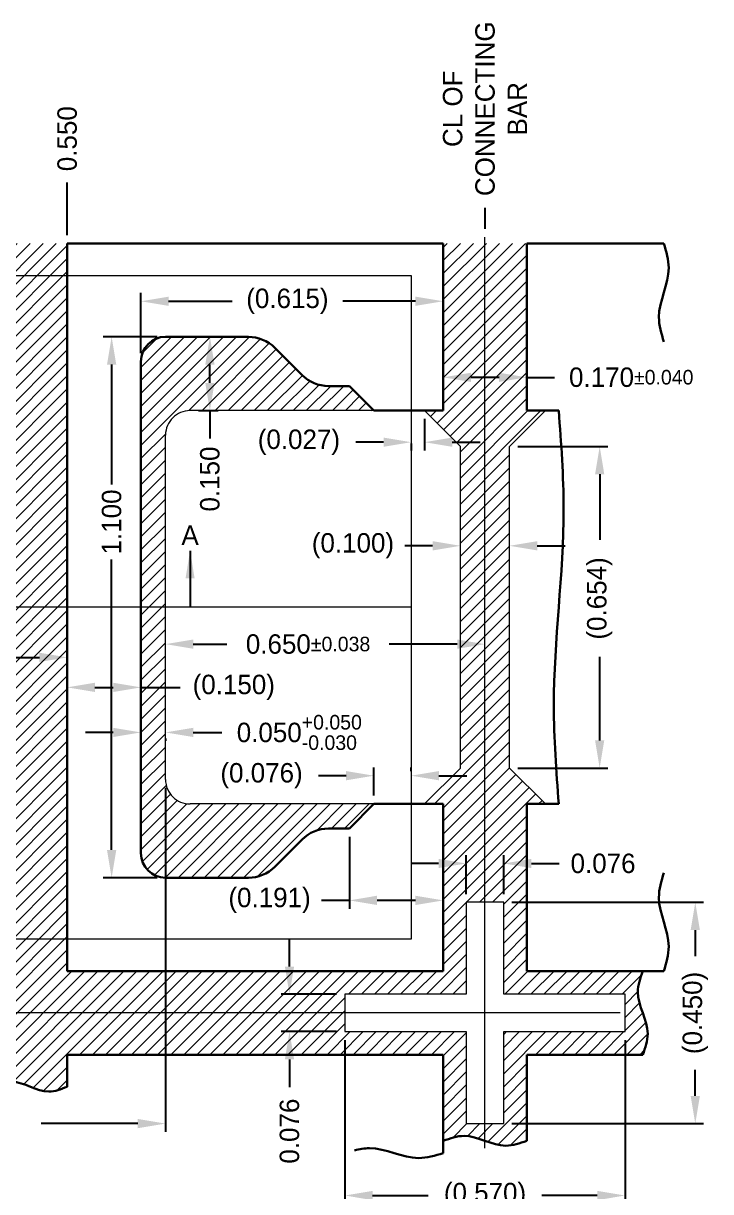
# Model space of a CAD drawing. Extents: x 47.7 to 59.3, y 27.6 to 35.5.
# Drawn here: x 57.929 to 59.327, y 32.487 to 34.863 of the extents above; entities that cross this region are included whole.
import ezdxf
from ezdxf.enums import TextEntityAlignment as Align

# ---------------------------------------------------------------- set-up
doc = ezdxf.new("R2010")
doc.units = 0
doc.header["$LTSCALE"] = 3
doc.header["$MEASUREMENT"] = 0
for name, pattern in [('CENTER', [2, 1.25, -0.25, 0.25, -0.25]), ('HIDDEN', [0.375, 0.25, -0.125]), ('PHANTOM', [2.5, 1.25, -0.25, 0.25, -0.25, 0.25, -0.25])]:
    doc.linetypes.add(name, pattern=pattern)
for name, color, linetype, lineweight in [('CLIN', 1, 'CENTER', 15), ('DIM', 4, 'Continuous', 13), ('FULL METAL', 33, 'HIDDEN', 15), ('HATCH', 8, 'Continuous', 5), ('HIDN', 6, 'HIDDEN', 15), ('OBJ2', 30, 'Continuous', 30), ('OBJ4', 7, 'Continuous', 30), ('PHANTOM', 5, 'PHANTOM', 15), ('SAW', 2, 'HIDDEN', 15), ('TEXT', 2, 'Continuous', 20)]:
    doc.layers.add(name, color=color, linetype=linetype, lineweight=lineweight)
doc.dimstyles.new('3DEC X 45', dxfattribs={"dimscale": 0.022222, "dimtxt": 1.778, "dimasz": 2.54, "dimexe": 0.762, "dimexo": 0.762, "dimgap": 0.762, "dimtad": 0, "dimdec": 3, "dimzin": 0, "dimdsep": 46, "dimtxsty": 'Standard', "dimcen": 0.09, "dimadec": 0, "dimazin": 0, "dimtfac": 1, "dimtdec": 3, "dimtofl": 0, "dimtmove": 0, "dimatfit": 3, "dimfxl": 1, "dimtolj": 1, "dimtzin": 0, "dimarcsym": 0})

# ---------------------------------------------------------------- blocks, each defined once
blk = doc.blocks.new('*D2')
at = {"layer": 'Defpoints', "color": 0, "transparency": 16777216}
for p in [(327.0514, -58.6867), (327.0514, -58.7467), (325.6514, -59.4992)]:
    blk.add_point(p, dxfattribs=at)
at = {"layer": 'DIM', "color": 0, "lineweight": -2, "transparency": 16777216}
blk.add_line((327.0514, -58.7298), (327.0514, -58.6867), dxfattribs=at)
at = {"layer": 'DIM', "color": 0, "transparency": 16777216, "insert": (327.0514, -58.4854), "char_height": 0.03951, "attachment_point": 5, "rotation": 90}
blk.add_mtext('\\A1;CL OF\\PCONNECTING\\PBAR', dxfattribs=at)
blk = doc.blocks.new('*D7')
at = {"layer": 'Defpoints', "color": 0, "transparency": 16777216}
for p in [(324.9014, -59.8492), (326.4014, -59.8492), (324.9014, -60.5492)]:
    blk.add_point(p, dxfattribs=at)
at = {"layer": 'DIM', "color": 0, "lineweight": -2, "transparency": 16777216}
for p, q in [((324.9014, -59.8662), (324.9014, -60.5662)), ((326.4014, -59.8662), (326.4014, -60.5662)), ((324.9578, -60.5492), (325.1546, -60.5492)), ((326.3449, -60.5492), (326.1482, -60.5492))]:
    blk.add_line(p, q, dxfattribs=at)
at = {"layer": 'DIM', "color": 0, "transparency": 16777216}
for points in [[(324.9578, -60.5398), (324.9578, -60.5586), (324.9014, -60.5492)], [(326.3449, -60.5586), (326.3449, -60.5398), (326.4014, -60.5492)]]:
    blk.add_solid(points, dxfattribs=at)
at = {"layer": 'DIM', "color": 0, "transparency": 16777216, "insert": (325.6514, -60.5492), "char_height": 0.039511, "attachment_point": 5}
blk.add_mtext('\\A1;1.500{\\H0.029633;%%p0.050} EXP LD TIP TO TIP', dxfattribs=at)
blk = doc.blocks.new('*D11')
at = {"layer": 'Defpoints', "color": 0, "transparency": 16777216}
for p in [(326.2918, -58.9492), (326.4014, -58.9492), (326.4014, -60.0492)]:
    blk.add_point(p, dxfattribs=at)
at = {"layer": 'DIM', "color": 0, "lineweight": -2, "transparency": 16777216}
for p, q in [((326.3845, -58.9492), (326.2748, -58.9492)), ((326.2918, -59.0057), (326.2918, -59.2495)), ((326.2918, -59.9928), (326.2918, -59.4019)), ((326.3845, -60.0492), (326.2748, -60.0492))]:
    blk.add_line(p, q, dxfattribs=at)
at = {"layer": 'DIM', "color": 0, "transparency": 16777216}
for points in [[(326.3012, -59.0057), (326.2824, -59.0057), (326.2918, -58.9492)], [(326.2824, -59.9928), (326.3012, -59.9928), (326.2918, -60.0492)]]:
    blk.add_solid(points, dxfattribs=at)
at = {"layer": 'DIM', "color": 0, "transparency": 16777216, "insert": (326.2918, -59.3257), "char_height": 0.03951, "attachment_point": 5, "rotation": 90}
blk.add_mtext('\\A1;1.100', dxfattribs=at)
blk = doc.blocks.new('*D12')
at = {"layer": 'Defpoints', "color": 0, "transparency": 16777216}
for p in [(326.8254, -59.8417), (326.9014, -59.8492), (326.8254, -59.8992)]:
    blk.add_point(p, dxfattribs=at)
at = {"layer": 'DIM', "color": 0, "lineweight": -2, "transparency": 16777216}
for p, q in [((326.7689, -59.8417), (326.7125, -59.8417)), ((326.8254, -59.8823), (326.8254, -59.8247)), ((326.9014, -59.8323), (326.9014, -59.8247)), ((326.9578, -59.8417), (327.0143, -59.8417))]:
    blk.add_line(p, q, dxfattribs=at)
at = {"layer": 'DIM', "color": 0, "transparency": 16777216}
for points in [[(326.7689, -59.8511), (326.7689, -59.8323), (326.8254, -59.8417)], [(326.9578, -59.8323), (326.9578, -59.8511), (326.9014, -59.8417)]]:
    blk.add_solid(points, dxfattribs=at)
at = {"layer": 'DIM', "color": 0, "transparency": 16777216, "insert": (326.5968, -59.8417), "char_height": 0.039511, "attachment_point": 5}
blk.add_mtext('\\A1;(0.076)', dxfattribs=at)
blk = doc.blocks.new('*D13')
at = {"layer": 'Defpoints', "color": 0, "transparency": 16777216}
for p in [(326.7754, -59.9492), (326.9664, -59.9992), (326.7754, -60.0953)]:
    blk.add_point(p, dxfattribs=at)
at = {"layer": 'DIM', "color": 0, "lineweight": -2, "transparency": 16777216}
for p, q in [((326.7754, -59.9662), (326.7754, -60.1122)), ((326.9664, -60.0162), (326.9664, -60.1122)), ((326.7754, -60.0953), (326.7189, -60.0953)), ((326.9099, -60.0953), (326.8318, -60.0953))]:
    blk.add_line(p, q, dxfattribs=at)
at = {"layer": 'DIM', "color": 0, "transparency": 16777216}
for points in [[(326.8318, -60.0858), (326.8318, -60.1047), (326.7754, -60.0953)], [(326.9099, -60.1047), (326.9099, -60.0858), (326.9664, -60.0953)]]:
    blk.add_solid(points, dxfattribs=at)
at = {"layer": 'DIM', "color": 0, "transparency": 16777216, "insert": (326.6131, -60.0953), "char_height": 0.039511, "attachment_point": 5}
blk.add_mtext('\\A1;(0.191)', dxfattribs=at)
blk = doc.blocks.new('*D14')
at = {"layer": 'Defpoints', "color": 0, "transparency": 16777216}
for p in [(326.9284, -59.0992), (326.9014, -59.1492), (326.9014, -59.1635)]:
    blk.add_point(p, dxfattribs=at)
at = {"layer": 'DIM', "color": 0, "lineweight": -2, "transparency": 16777216}
for p, q in [((326.9284, -59.1162), (326.9284, -59.1805)), ((326.8449, -59.1635), (326.7885, -59.1635)), ((326.9014, -59.1662), (326.9014, -59.1805)), ((326.9848, -59.1635), (327.0413, -59.1635))]:
    blk.add_line(p, q, dxfattribs=at)
at = {"layer": 'DIM', "color": 0, "transparency": 16777216}
for points in [[(326.8449, -59.1729), (326.8449, -59.1541), (326.9014, -59.1635)], [(326.9848, -59.1541), (326.9848, -59.1729), (326.9284, -59.1635)]]:
    blk.add_solid(points, dxfattribs=at)
at = {"layer": 'DIM', "color": 0, "transparency": 16777216, "insert": (326.6728, -59.1635), "char_height": 0.039511, "attachment_point": 5}
blk.add_mtext('\\A1;(0.027)', dxfattribs=at)
blk = doc.blocks.new('*D15')
at = {"layer": 'Defpoints', "color": 0, "transparency": 16777216}
for p in [(326.9664, -58.8769), (326.3514, -58.9992), (326.9664, -58.9992)]:
    blk.add_point(p, dxfattribs=at)
at = {"layer": 'DIM', "color": 0, "lineweight": -2, "transparency": 16777216}
for p, q in [((326.3514, -58.9823), (326.3514, -58.8599)), ((326.9664, -58.9823), (326.9664, -58.8599)), ((326.4078, -58.8769), (326.537, -58.8769)), ((326.9099, -58.8769), (326.7619, -58.8769))]:
    blk.add_line(p, q, dxfattribs=at)
at = {"layer": 'DIM', "color": 0, "transparency": 16777216}
for points in [[(326.4078, -58.8675), (326.4078, -58.8863), (326.3514, -58.8769)], [(326.9099, -58.8863), (326.9099, -58.8675), (326.9664, -58.8769)]]:
    blk.add_solid(points, dxfattribs=at)
at = {"layer": 'DIM', "color": 0, "transparency": 16777216, "insert": (326.6494, -58.8769), "char_height": 0.039511, "attachment_point": 5}
blk.add_mtext('\\A1;(0.615)', dxfattribs=at)
blk = doc.blocks.new('*D16')
at = {"layer": 'Defpoints', "color": 0, "transparency": 16777216}
for p in [(325.8009, -59.5992), (326.2014, -59.5992), (326.2014, -59.6011)]:
    blk.add_point(p, dxfattribs=at)
at = {"layer": 'DIM', "color": 0, "lineweight": -2, "transparency": 16777216}
for p, q in [((325.8009, -59.6011), (325.7444, -59.6011)), ((325.8573, -59.6011), (326.1449, -59.6011)), ((325.8009, -59.6162), (325.8009, -59.618)), ((326.2014, -59.6162), (326.2014, -59.618))]:
    blk.add_line(p, q, dxfattribs=at)
at = {"layer": 'DIM', "color": 0, "transparency": 16777216}
for points in [[(325.8573, -59.5917), (325.8573, -59.6105), (325.8009, -59.6011)], [(326.1449, -59.6105), (326.1449, -59.5917), (326.2014, -59.6011)]]:
    blk.add_solid(points, dxfattribs=at)
at = {"layer": 'DIM', "color": 0, "transparency": 16777216, "insert": (325.6617, -59.6011), "char_height": 0.03951, "attachment_point": 5}
blk.add_mtext('\\A1;0.401', dxfattribs=at)
blk = doc.blocks.new('*D17')
at = {"layer": 'Defpoints', "color": 0, "transparency": 16777216}
for p in [(326.2014, -59.6742), (326.3514, -59.6621), (326.3514, -59.6742)]:
    blk.add_point(p, dxfattribs=at)
at = {"layer": 'DIM', "color": 0, "lineweight": -2, "transparency": 16777216}
for p, q in [((326.2014, -59.6573), (326.2014, -59.6452)), ((326.3514, -59.6573), (326.3514, -59.6452)), ((326.2578, -59.6621), (326.2949, -59.6621)), ((326.3514, -59.6621), (326.4312, -59.6621))]:
    blk.add_line(p, q, dxfattribs=at)
at = {"layer": 'DIM', "color": 0, "transparency": 16777216}
for points in [[(326.2578, -59.6527), (326.2578, -59.6715), (326.2014, -59.6621)], [(326.2949, -59.6715), (326.2949, -59.6527), (326.3514, -59.6621)]]:
    blk.add_solid(points, dxfattribs=at)
at = {"layer": 'DIM', "color": 0, "transparency": 16777216, "insert": (326.5403, -59.6621), "char_height": 0.039511, "attachment_point": 5}
blk.add_mtext('\\A1;(0.150)', dxfattribs=at)
blk = doc.blocks.new('*D18')
at = {"layer": 'Defpoints', "color": 0, "transparency": 16777216}
for p in [(326.3514, -59.7492), (326.4014, -59.7492), (326.4014, -59.7537)]:
    blk.add_point(p, dxfattribs=at)
at = {"layer": 'DIM', "color": 0, "lineweight": -2, "transparency": 16777216}
for p, q in [((326.2949, -59.7537), (326.2385, -59.7537)), ((326.3514, -59.7662), (326.3514, -59.7706)), ((326.4014, -59.7662), (326.4014, -59.7706)), ((326.4578, -59.7537), (326.5159, -59.7537))]:
    blk.add_line(p, q, dxfattribs=at)
at = {"layer": 'DIM', "color": 0, "transparency": 16777216}
for points in [[(326.2949, -59.7631), (326.2949, -59.7443), (326.3514, -59.7537)], [(326.4578, -59.7443), (326.4578, -59.7631), (326.4014, -59.7537)]]:
    blk.add_solid(points, dxfattribs=at)
at = {"layer": 'DIM', "color": 0, "transparency": 16777216, "insert": (326.6736, -59.7537), "char_height": 0.039511, "attachment_point": 5}
blk.add_mtext('\\A1;0.050{\\H0.029633;\\S+0.050^ -0.030;}', dxfattribs=at)
blk = doc.blocks.new('*D19')
at = {"layer": 'Defpoints', "color": 0, "transparency": 16777216}
for p in [(326.4014, -59.5742), (327.0514, -59.5742), (327.0514, -59.5742)]:
    blk.add_point(p, dxfattribs=at)
at = {"layer": 'DIM', "color": 0, "lineweight": -2, "transparency": 16777216}
for p, q in [((326.4014, -59.5573), (326.4014, -59.5573)), ((327.0514, -59.5573), (327.0514, -59.5573)), ((326.4578, -59.5742), (326.5263, -59.5742)), ((326.9949, -59.5742), (326.8565, -59.5742))]:
    blk.add_line(p, q, dxfattribs=at)
at = {"layer": 'DIM', "color": 0, "transparency": 16777216}
for points in [[(326.4578, -59.5648), (326.4578, -59.5836), (326.4014, -59.5742)], [(326.9949, -59.5836), (326.9949, -59.5648), (327.0514, -59.5742)]]:
    blk.add_solid(points, dxfattribs=at)
at = {"layer": 'DIM', "color": 0, "transparency": 16777216, "insert": (326.6914, -59.5742), "char_height": 0.039511, "attachment_point": 5}
blk.add_mtext('\\A1;0.650{\\H0.029633;%%p0.038}', dxfattribs=at)
blk = doc.blocks.new('*D20')
at = {"layer": 'Defpoints', "color": 0, "transparency": 16777216}
for p in [(327.0014, -59.3742), (327.1014, -59.3742), (327.1014, -59.3742)]:
    blk.add_point(p, dxfattribs=at)
at = {"layer": 'DIM', "color": 0, "lineweight": -2, "transparency": 16777216}
for p, q in [((327.0014, -59.3573), (327.0014, -59.3573)), ((327.1014, -59.3573), (327.1014, -59.3573)), ((326.9449, -59.3742), (326.8885, -59.3742)), ((327.1578, -59.3742), (327.2143, -59.3742))]:
    blk.add_line(p, q, dxfattribs=at)
at = {"layer": 'DIM', "color": 0, "transparency": 16777216}
for points in [[(326.9449, -59.3836), (326.9449, -59.3648), (327.0014, -59.3742)], [(327.1578, -59.3648), (327.1578, -59.3836), (327.1014, -59.3742)]]:
    blk.add_solid(points, dxfattribs=at)
at = {"layer": 'DIM', "color": 0, "transparency": 16777216, "insert": (326.7827, -59.3742), "char_height": 0.039511, "attachment_point": 5}
blk.add_mtext('\\A1;(0.100)', dxfattribs=at)
blk = doc.blocks.new('*D21')
at = {"layer": 'Defpoints', "color": 0, "transparency": 16777216}
for p in [(327.1014, -59.1722), (327.1014, -59.8262), (327.2847, -59.8262)]:
    blk.add_point(p, dxfattribs=at)
at = {"layer": 'DIM', "color": 0, "lineweight": -2, "transparency": 16777216}
for p, q in [((327.1183, -59.1722), (327.3016, -59.1722)), ((327.2847, -59.2287), (327.2847, -59.3622)), ((327.2847, -59.7698), (327.2847, -59.6002)), ((327.1183, -59.8262), (327.3016, -59.8262))]:
    blk.add_line(p, q, dxfattribs=at)
at = {"layer": 'DIM', "color": 0, "transparency": 16777216}
for points in [[(327.2941, -59.2287), (327.2753, -59.2287), (327.2847, -59.1722)], [(327.2753, -59.7698), (327.2941, -59.7698), (327.2847, -59.8262)]]:
    blk.add_solid(points, dxfattribs=at)
at = {"layer": 'DIM', "color": 0, "transparency": 16777216, "insert": (327.2847, -59.4812), "char_height": 0.039511, "attachment_point": 5, "rotation": 90}
blk.add_mtext('\\A1;(0.654)', dxfattribs=at)
blk = doc.blocks.new('*D34')
at = {"layer": 'Defpoints', "color": 0, "transparency": 16777216}
for p in [(326.9664, -58.9042), (327.1364, -58.9042), (326.9664, -59.0316)]:
    blk.add_point(p, dxfattribs=at)
at = {"layer": 'DIM', "color": 0, "lineweight": -2, "transparency": 16777216}
for p, q in [((326.9664, -58.9212), (326.9664, -59.0485)), ((327.1364, -58.9212), (327.1364, -59.0485)), ((327.0799, -59.0316), (327.0228, -59.0316)), ((327.1364, -59.0316), (327.1928, -59.0316))]:
    blk.add_line(p, q, dxfattribs=at)
at = {"layer": 'DIM', "color": 0, "transparency": 16777216}
for points in [[(327.0228, -59.0222), (327.0228, -59.041), (326.9664, -59.0316)], [(327.0799, -59.041), (327.0799, -59.0222), (327.1364, -59.0316)]]:
    blk.add_solid(points, dxfattribs=at)
at = {"layer": 'DIM', "color": 0, "transparency": 16777216, "insert": (327.3489, -59.0316), "char_height": 0.039511, "attachment_point": 5}
blk.add_mtext('\\A1;0.170{\\H0.029633;%%p0.040}', dxfattribs=at)
blk = doc.blocks.new('*D50')
at = {"layer": 'Defpoints', "color": 0, "transparency": 16777216}
for p in [(326.2014, -58.6357), (326.2014, -58.7592), (325.6514, -59.4992)]:
    blk.add_point(p, dxfattribs=at)
at = {"layer": 'DIM', "color": 0, "lineweight": -2, "transparency": 16777216}
blk.add_line((326.2014, -58.7423), (326.2014, -58.6357), dxfattribs=at)
at = {"layer": 'DIM', "color": 0, "transparency": 16777216, "insert": (326.2014, -58.5463), "char_height": 0.03951, "attachment_point": 5, "rotation": 90}
blk.add_mtext('\\A1;0.550', dxfattribs=at)
blk = doc.blocks.new('*D51')
at = {"layer": 'Defpoints', "color": 0, "transparency": 16777216}
for p in [(327.0134, -60.0202), (327.0134, -60.0992), (327.0894, -60.0992)]:
    blk.add_point(p, dxfattribs=at)
at = {"layer": 'DIM', "color": 0, "lineweight": -2, "transparency": 16777216}
for p, q in [((327.0134, -60.0823), (327.0134, -60.0033)), ((327.0894, -60.0823), (327.0894, -60.0033)), ((326.9569, -60.0202), (326.9005, -60.0202)), ((327.1458, -60.0202), (327.2023, -60.0202))]:
    blk.add_line(p, q, dxfattribs=at)
at = {"layer": 'DIM', "color": 0, "transparency": 16777216}
for points in [[(326.9569, -60.0296), (326.9569, -60.0108), (327.0134, -60.0202)], [(327.1458, -60.0108), (327.1458, -60.0296), (327.0894, -60.0202)]]:
    blk.add_solid(points, dxfattribs=at)
at = {"layer": 'DIM', "color": 0, "transparency": 16777216, "insert": (327.2916, -60.0202), "char_height": 0.03951, "attachment_point": 5}
blk.add_mtext('\\A1;0.076', dxfattribs=at)
blk = doc.blocks.new('*D52')
at = {"layer": 'Defpoints', "color": 0, "transparency": 16777216}
for p in [(326.7664, -60.2862), (326.6537, -60.3622), (326.7664, -60.3622)]:
    blk.add_point(p, dxfattribs=at)
at = {"layer": 'DIM', "color": 0, "lineweight": -2, "transparency": 16777216}
for p, q in [((326.6537, -60.2298), (326.6537, -60.1733)), ((326.7495, -60.2862), (326.6367, -60.2862)), ((326.7495, -60.3622), (326.6367, -60.3622)), ((326.6537, -60.4187), (326.6537, -60.4751))]:
    blk.add_line(p, q, dxfattribs=at)
at = {"layer": 'DIM', "color": 0, "transparency": 16777216}
for points in [[(326.6442, -60.2298), (326.6631, -60.2298), (326.6537, -60.2862)], [(326.6631, -60.4187), (326.6442, -60.4187), (326.6537, -60.3622)]]:
    blk.add_solid(points, dxfattribs=at)
at = {"layer": 'DIM', "color": 0, "transparency": 16777216, "insert": (326.6537, -60.5645), "char_height": 0.03951, "attachment_point": 5, "rotation": 90}
blk.add_mtext('\\A1;0.076', dxfattribs=at)
blk = doc.blocks.new('*D53')
at = {"layer": 'Defpoints', "color": 0, "transparency": 16777216}
for p in [(326.7664, -60.3622), (327.3364, -60.3622), (327.3364, -60.6954)]:
    blk.add_point(p, dxfattribs=at)
at = {"layer": 'DIM', "color": 0, "lineweight": -2, "transparency": 16777216}
for p, q in [((326.7664, -60.3792), (326.7664, -60.7124)), ((327.3364, -60.3792), (327.3364, -60.7124)), ((326.8228, -60.6954), (326.9357, -60.6954)), ((327.2799, -60.6954), (327.1671, -60.6954))]:
    blk.add_line(p, q, dxfattribs=at)
at = {"layer": 'DIM', "color": 0, "transparency": 16777216}
for points in [[(326.8228, -60.686), (326.8228, -60.7049), (326.7664, -60.6954)], [(327.2799, -60.7049), (327.2799, -60.686), (327.3364, -60.6954)]]:
    blk.add_solid(points, dxfattribs=at)
at = {"layer": 'DIM', "color": 0, "transparency": 16777216, "insert": (327.0514, -60.6954), "char_height": 0.039511, "attachment_point": 5}
blk.add_mtext('\\A1;(0.570)', dxfattribs=at)
blk = doc.blocks.new('*D54')
at = {"layer": 'Defpoints', "color": 0, "transparency": 16777216}
for p in [(327.0894, -60.0992), (327.4792, -60.0992), (327.0894, -60.5492)]:
    blk.add_point(p, dxfattribs=at)
at = {"layer": 'DIM', "color": 0, "lineweight": -2, "transparency": 16777216}
for p, q in [((327.1063, -60.0992), (327.4962, -60.0992)), ((327.4792, -60.1557), (327.4792, -60.2085)), ((327.4792, -60.4928), (327.4792, -60.4399)), ((327.1063, -60.5492), (327.4962, -60.5492))]:
    blk.add_line(p, q, dxfattribs=at)
at = {"layer": 'DIM', "color": 0, "transparency": 16777216}
for points in [[(327.4886, -60.1557), (327.4698, -60.1557), (327.4792, -60.0992)], [(327.4698, -60.4928), (327.4886, -60.4928), (327.4792, -60.5492)]]:
    blk.add_solid(points, dxfattribs=at)
at = {"layer": 'DIM', "color": 0, "transparency": 16777216, "insert": (327.4792, -60.3242), "char_height": 0.039511, "attachment_point": 5, "rotation": 90}
blk.add_mtext('\\A1;(0.450)', dxfattribs=at)
blk = doc.blocks.new('*D55')
at = {"layer": 'Defpoints', "color": 0, "transparency": 16777216}
for p in [(326.4514, -58.9492), (326.4917, -58.9492), (326.4514, -59.0992)]:
    blk.add_point(p, dxfattribs=at)
at = {"layer": 'DIM', "color": 0, "linetype": 'ByBlock', "lineweight": -2, "transparency": 16777216}
for p, q in [((326.4683, -58.9492), (326.5086, -58.9492)), ((326.4917, -59.0428), (326.4917, -59.0057)), ((326.4683, -59.0992), (326.5086, -59.0992)), ((326.4917, -59.0992), (326.4917, -59.1557))]:
    blk.add_line(p, q, dxfattribs=at)
at = {"layer": 'DIM', "color": 0, "transparency": 16777216}
for points in [[(326.5011, -59.0057), (326.4823, -59.0057), (326.4917, -58.9492)], [(326.4823, -59.0428), (326.5011, -59.0428), (326.4917, -59.0992)]]:
    blk.add_solid(points, dxfattribs=at)
at = {"layer": 'DIM', "color": 0, "transparency": 16777216, "insert": (326.4917, -59.2384), "char_height": 0.03951, "attachment_point": 5, "rotation": 90}
blk.add_mtext('\\A1;0.150', dxfattribs=at)

msp = doc.modelspace()

# ---------------------------------------------------------------- hatches: boundary and pattern name
at = {"layer": 'HATCH'}
h = msp.add_hatch(dxfattribs=at)
h.set_pattern_fill('ANSI31', color=256, scale=0.15)
h.set_pattern_definition([(45, (57.468228, 33.675343), (-0.01325825, 0.01325825), [])])
edge = h.paths.add_edge_path()
edge.add_line((58.01823, 34.35034), (58.01823, 34.41534))
edge.add_line((58.01823, 34.41534), (57.86823, 34.41534))
edge.add_line((57.86823, 34.41534), (57.86823, 34.35034))
edge.add_line((57.86823, 34.35034), (57.86823, 34.27534))
edge.add_arc((57.81823, 34.27534), 0.05, 270, 360, ccw=False)
edge.add_line((57.81823, 34.22534), (56.54971, 34.22534))
edge.add_arc((56.54971, 34.14934), 0.076, 90, 135)
edge.add_line((56.49597, 34.20308), (56.44049, 34.1476))
edge.add_arc((56.38675, 34.20134), 0.076, 270, 315, ccw=False)
edge.add_line((56.38675, 34.12534), (56.34423, 34.12534))
edge.add_line((56.34423, 34.12534), (56.29423, 34.07534))
edge.add_line((56.29423, 34.07534), (56.66823, 34.07534))
edge.add_arc((56.66823, 34.02534), 0.05, 0, 90, ccw=False)
edge.add_line((56.71823, 34.02534), (56.71823, 33.32534))
edge.add_arc((56.66823, 33.32534), 0.05, 270, 360, ccw=False)
edge.add_line((56.66823, 33.27534), (56.29423, 33.27534))
edge.add_line((56.29423, 33.27534), (56.34423, 33.22534))
edge.add_line((56.34423, 33.22534), (56.38675, 33.22534))
edge.add_arc((56.38675, 33.14934), 0.076, 45, 90, ccw=False)
edge.add_line((56.44049, 33.20308), (56.49597, 33.1476))
edge.add_arc((56.54971, 33.20134), 0.076, 225, 270)
edge.add_line((56.54971, 33.12534), (57.81823, 33.12534))
edge.add_arc((57.81823, 33.07534), 0.05, 0, 90, ccw=False)
edge.add_line((57.86823, 33.07534), (57.86823, 33.00034))
edge.add_line((57.86823, 33.00034), (57.86823, 32.93534))
edge.add_line((57.86823, 32.93534), (56.15323, 32.93534))
edge.add_line((56.15323, 32.93534), (56.15323, 32.76534))
edge.add_line((56.15323, 32.76534), (57.86823, 32.76534))
edge.add_line((57.86823, 32.76534), (57.86823, 32.70034))
edge.add_spline(control_points=[(57.86823, 32.70034), (57.88073, 32.70534), (57.91823, 32.72034), (57.96823, 32.68034), (58.00573, 32.69534), (58.01823, 32.70034)], knot_values=[0, 0, 0, 0, 0.0388104, 0.1164313, 0.1552417, 0.1552417, 0.1552417, 0.1552417], degree=3, periodic=0)
edge.add_line((58.01823, 32.70034), (58.01823, 32.76534))
edge.add_line((58.01823, 32.76534), (58.78323, 32.76534))
edge.add_line((58.78323, 32.76534), (58.78323, 32.59034))
edge.add_spline(control_points=[(58.78323, 32.59034), (58.79739, 32.59534), (58.83989, 32.61034), (58.89656, 32.57034), (58.93906, 32.58534), (58.95323, 32.59034)], knot_values=[0, 0, 0, 0, 0.0436606, 0.1309819, 0.1746425, 0.1746425, 0.1746425, 0.1746425], degree=3, periodic=0)
edge.add_line((58.95323, 32.59034), (58.95323, 32.76534))
edge.add_line((58.95323, 32.76534), (59.18925, 32.76534))
edge.add_spline(control_points=[(59.18925, 32.76534), (59.19425, 32.77951), (59.20925, 32.82201), (59.16925, 32.87868), (59.18425, 32.92118), (59.18925, 32.93534)], knot_values=[0, 0, 0, 0, 0.0436606, 0.1309819, 0.1746425, 0.1746425, 0.1746425, 0.1746425], degree=3, periodic=0)
edge.add_line((59.18925, 32.93534), (58.95323, 32.93534))
edge.add_line((58.95323, 32.93534), (58.95323, 33.27534))
edge.add_line((58.95323, 33.27534), (58.99123, 33.27534))
edge.add_line((58.99123, 33.27534), (58.91823, 33.34834))
edge.add_line((58.91823, 33.34834), (58.91823, 34.00234))
edge.add_line((58.91823, 34.00234), (58.99123, 34.07534))
edge.add_line((58.99123, 34.07534), (58.95323, 34.07534))
edge.add_line((58.95323, 34.07534), (58.95323, 34.41534))
edge.add_line((58.95323, 34.41534), (58.78323, 34.41534))
edge.add_line((58.78323, 34.41534), (58.78323, 34.07534))
edge.add_line((58.78323, 34.07534), (58.74523, 34.07534))
edge.add_line((58.74523, 34.07534), (58.81823, 34.00234))
edge.add_line((58.81823, 34.00234), (58.81823, 33.34834))
edge.add_line((58.81823, 33.34834), (58.74523, 33.27534))
edge.add_line((58.74523, 33.27534), (58.78323, 33.27534))
edge.add_line((58.78323, 33.27534), (58.78323, 32.93534))
edge.add_line((58.78323, 32.93534), (58.01823, 32.93534))
edge.add_line((58.01823, 32.93534), (58.01823, 33.00034))
edge.add_line((58.01823, 33.00034), (58.01823, 34.35034))
h.paths.add_polyline_path([(57.06773, 34.07534), (57.56773, 34.07534, -0.4142136), (57.61773, 34.02534), (57.61773, 33.32534, -0.4142136), (57.56773, 33.27534), (57.06773, 33.27534, -0.4142136), (57.01773, 33.32534), (57.01773, 34.02534, -0.4142136)], flags=16)
h.paths.add_polyline_path([(58.58323, 32.88834), (58.83023, 32.88834), (58.83023, 33.07534), (58.90623, 33.07534), (58.90623, 32.88834), (59.15323, 32.88834), (59.15323, 32.81234), (58.90623, 32.81234), (58.90623, 32.62534), (58.83023, 32.62534), (58.83023, 32.81234), (58.58323, 32.81234)], flags=16)
h.paths.add_polyline_path([(58.49597, 33.20308, -0.1989124), (58.54971, 33.22534), (58.59223, 33.22534), (58.64223, 33.27534), (58.26823, 33.27534, -0.4142136), (58.21823, 33.32534), (58.21823, 34.02534, -0.4142136), (58.26823, 34.07534), (58.64223, 34.07534), (58.59223, 34.12534), (58.54971, 34.12534, -0.1989124), (58.49597, 34.1476), (58.44049, 34.20308, 0.1989124), (58.38675, 34.22534), (58.21823, 34.22534, 0.4142136), (58.16823, 34.17534), (58.16823, 33.17534, 0.4142136), (58.21823, 33.12534), (58.38675, 33.12534, 0.1989124), (58.44049, 33.1476)], flags=17)

# ---------------------------------------------------------------- linework, layer by layer
at = {"layer": 'CLIN'}
for p, q in [((58.86823, 32.57534), (58.86823, 34.42784)), ((58.71823, 33.67534), (56.21823, 33.67534)), ((59.14323, 32.85034), (56.14073, 32.85034))]:
    msp.add_line(p, q, dxfattribs=at)
at = {"layer": 'FULL METAL'}
msp.add_lwpolyline([(58.83023, 32.81234), (58.83023, 32.62534), (58.90623, 32.62534), (58.90623, 32.81234), (59.15323, 32.81234), (59.15323, 32.88834), (58.90623, 32.88834), (58.90623, 33.07534), (58.83023, 33.07534), (58.83023, 32.88834), (58.58323, 32.88834), (58.58323, 32.81234)], close=True, dxfattribs=at)
at = {"layer": 'HIDN'}
for p, q in [((58.64223, 34.07534), (58.26823, 34.07534)), ((58.21823, 33.32534), (58.21823, 34.02534)), ((58.64223, 33.27534), (58.26823, 33.27534))]:
    msp.add_line(p, q, dxfattribs=at)
for centre, start, end in [((58.26823, 34.02534), 90, 180), ((58.26823, 33.32534), 180, 270)]:
    msp.add_arc(centre, 0.05, start, end, dxfattribs=at)
at = {"layer": 'OBJ2'}
for p, q in [((58.01823, 33.00034), (58.01823, 34.35034)), ((58.38675, 34.22534), (58.21823, 34.22534)), ((58.49597, 34.1476), (58.44049, 34.20308)), ((58.16823, 33.17534), (58.16823, 34.17534)), ((58.59223, 34.12534), (58.54971, 34.12534)), ((58.59223, 34.12534), (58.64223, 34.07534)), ((58.64223, 34.07534), (58.71823, 34.07534)), ((58.59223, 33.22534), (58.64223, 33.27534)), ((58.64223, 33.27534), (58.71823, 33.27534)), ((58.59223, 33.22534), (58.54971, 33.22534)), ((58.44049, 33.1476), (58.49597, 33.20308)), ((58.38675, 33.12534), (58.21823, 33.12534))]:
    msp.add_line(p, q, dxfattribs=at)
for centre, radius, start, end in [((58.21823, 34.17534), 0.05, 90, 180), ((58.38675, 34.14934), 0.076, 45, 90), ((58.54971, 34.20134), 0.076, 225, 270), ((58.54971, 33.14934), 0.076, 90, 135), ((58.21823, 33.17534), 0.05, 180, 270), ((58.38675, 33.20134), 0.076, 270, 315)]:
    msp.add_arc(centre, radius, start, end, dxfattribs=at)
at = {"layer": 'OBJ4'}
for p, q in [((58.01823, 34.41534), (58.78323, 34.41534)), ((58.01823, 34.41534), (58.01823, 34.35034)), ((58.78323, 34.41534), (58.78323, 34.07534)), ((58.95323, 34.07534), (58.95323, 34.41534)), ((58.95323, 34.41534), (59.23205, 34.41534)), ((58.71823, 34.07534), (58.78323, 34.07534)), ((59.01823, 34.07534), (58.95323, 34.07534)), ((58.71823, 33.27534), (58.78323, 33.27534)), ((58.78323, 33.27534), (58.78323, 32.93534)), ((58.95323, 32.93534), (58.95323, 33.27534)), ((59.01823, 33.27534), (58.95323, 33.27534)), ((58.01823, 33.00034), (58.01823, 32.93534)), ((58.78323, 32.93534), (58.01823, 32.93534)), ((59.23205, 32.93534), (58.95323, 32.93534)), ((58.01823, 32.76534), (58.78323, 32.76534)), ((58.01823, 32.76534), (58.01823, 32.70034)), ((58.78323, 32.76534), (58.78323, 32.56534)), ((58.95323, 32.59034), (58.95323, 32.76534)), ((58.95323, 32.76534), (59.18925, 32.76534))]:
    msp.add_line(p, q, dxfattribs=at)
for points, knots in [([(59.23205, 34.41534), (59.23705, 34.39868), (59.25205, 34.34868), (59.21205, 34.28201), (59.22705, 34.23201), (59.23205, 34.21534)], [0, 0, 0, 0, 0.0509902, 0.15297059, 0.20396078, 0.20396078, 0.20396078, 0.20396078]), ([(59.01823, 34.07534), (59.02323, 34.00868), (59.03823, 33.80868), (58.99823, 33.54201), (59.01323, 33.34201), (59.01823, 33.27534)], [0, 0, 0, 0, 0.20024984, 0.60074953, 0.80099938, 0.80099938, 0.80099938, 0.80099938]), ([(59.23205, 32.93534), (59.23705, 32.95201), (59.25205, 33.00201), (59.21205, 33.06868), (59.22705, 33.11868), (59.23205, 33.13534)], [0, 0, 0, 0, 0.0509902, 0.15297059, 0.20396078, 0.20396078, 0.20396078, 0.20396078]), ([(59.18925, 32.93534), (59.18425, 32.92118), (59.16925, 32.87868), (59.20925, 32.82201), (59.19425, 32.77951), (59.18925, 32.76534)], [0, 0, 0, 0, 0.04366062, 0.13098187, 0.17464249, 0.17464249, 0.17464249, 0.17464249]), ([(57.86823, 32.70034), (57.88073, 32.70534), (57.91823, 32.72034), (57.96823, 32.68034), (58.00573, 32.69534), (58.01823, 32.70034)], [0, 0, 0, 0, 0.03881044, 0.11643131, 0.15524175, 0.15524175, 0.15524175, 0.15524175]), ([(58.78323, 32.59034), (58.79739, 32.59534), (58.83989, 32.61034), (58.89656, 32.57034), (58.93906, 32.58534), (58.95323, 32.59034)], [0, 0, 0, 0, 0.04366062, 0.13098187, 0.17464249, 0.17464249, 0.17464249, 0.17464249]), ([(58.78323, 32.56534), (58.76656, 32.56034), (58.71656, 32.54534), (58.65637, 32.58146), (58.61285, 32.57347), (58.60266, 32.57088)], [0, 0, 0, 0, 0.0509902, 0.15297059, 0.18414401, 0.18414401, 0.18414401, 0.18414401])]:
    msp.add_open_spline(points, degree=3, knots=knots, dxfattribs=at)
at = {"layer": 'PHANTOM'}
msp.add_lwpolyline([(56.21823, 34.35034), (58.71823, 34.35034), (58.71823, 33.00034), (56.21823, 33.00034)], close=True, dxfattribs=at)
at = {"layer": 'SAW'}
for points in [[(58.74523, 33.27534), (58.81823, 33.34834), (58.81823, 34.00234), (58.74523, 34.07534)], [(58.99123, 33.27534), (58.91823, 33.34834), (58.91823, 34.00234), (58.99123, 34.07534)]]:
    msp.add_lwpolyline(points, dxfattribs=at)

# ---------------------------------------------------------------- texts
at = {"layer": 'TEXT'}
msp.add_text('A', height=0.03951, dxfattribs=at).set_placement((58.26823, 33.79034), align=Align.BOTTOM_CENTER)

# ---------------------------------------------------------------- dimensions: what is measured, and where the dimension line sits
at = {"layer": 'DIM'}
dim = msp.add_ordinate_dim(feature_location=(58.86823, 34.42784), offset=(0, 0.06), dtype=1, origin=(57.46823, 33.67534), text='CL OF\\PCONNECTING\\PBAR', dimstyle='3DEC X 45', dxfattribs=at)
dim.commit()
dim.dimension.update_dxf_attribs({"geometry": '*D2', "text_midpoint": (58.86823, 34.68916), "insert": (-268.18316, 93.17456)})
dim = msp.add_ordinate_dim(feature_location=(58.01823, 34.41534), offset=(0, 0.12355), dtype=1, origin=(57.46823, 33.67534), dimstyle='3DEC X 45', dxfattribs=at)
dim.commit()
dim.dimension.update_dxf_attribs({"geometry": '*D50', "text_midpoint": (58.01823, 34.62826), "insert": (-268.18316, 93.17456)})
for base, p1, p2, picture, middle in [((58.78323, 34.29768), (58.16823, 34.17534), (58.78323, 34.17534), '*D15', (58.46628, 34.29768)), ((58.71823, 34.01103), (58.74523, 34.07534), (58.71823, 34.02534), '*D14', (58.48963, 34.01103)), ((58.91823, 33.80034), (58.81823, 33.80034), (58.91823, 33.80034), '*D20', (58.59951, 33.80034)), ((58.16823, 33.51245), (58.01823, 33.50034), (58.16823, 33.50034), '*D17', (58.35712, 33.51245)), ((58.64223, 33.33289), (58.71823, 33.32534), (58.64223, 33.27534), '*D12', (58.41363, 33.33289)), ((58.59223, 33.0793), (58.78323, 33.17534), (58.59223, 33.22534), '*D13', (58.42995, 33.0793))]:
    dim = msp.add_linear_dim(base=base, p1=p1, p2=p2, text='(<>)', dimstyle='3DEC X 45', dxfattribs=at)
    dim.commit()
    dim.dimension.update_dxf_attribs({"geometry": picture, "text_midpoint": middle, "dimtype": 128, "insert": (-268.18316, 93.17456)})
for base, p1, p2, override, picture, middle in [((58.78323, 34.14298), (58.95323, 34.27034), (58.78323, 34.27034), {"dimtol": 1, "dimtp": 0.04, "dimtm": 0.04, "dimtfac": 0.75}, '*D34', (59.16572, 34.14298)), ((58.86823, 33.60034), (58.21823, 33.60034), (58.86823, 33.60034), {"dimtol": 1, "dimtp": 0.038, "dimtm": 0.038, "dimtfac": 0.75}, '*D19', (58.50823, 33.60034)), ((58.21823, 33.42087), (58.16823, 33.42534), (58.21823, 33.42534), {"dimtol": 1, "dimtp": 0.05, "dimtm": 0.03, "dimtfac": 0.75}, '*D18', (58.49045, 33.42087))]:
    dim = msp.add_linear_dim(base=base, p1=p1, p2=p2, dimstyle='3DEC X 45', override=override, dxfattribs=at)
    dim.commit()
    dim.dimension.update_dxf_attribs({"geometry": picture, "text_midpoint": middle, "dimtype": 128, "insert": (-268.18316, 93.17456)})
for base, p1, p2, picture, middle in [((58.1086, 34.22534), (58.21823, 33.12534), (58.21823, 34.22534), '*D11', (58.1086, 33.84889)), ((58.47049, 32.81234), (58.58323, 32.88834), (58.58323, 32.81234), '*D52', (58.47049, 32.61008))]:
    dim = msp.add_linear_dim(base=base, p1=p1, p2=p2, angle=90, dimstyle='3DEC X 45', dxfattribs=at)
    dim.commit()
    dim.dimension.update_dxf_attribs({"geometry": picture, "text_midpoint": middle, "dimtype": 128, "insert": (-268.18316, 93.17456)})
dim = msp.add_linear_dim(base=(58.30853, 34.22534), p1=(58.26823, 34.07534), p2=(58.26823, 34.22534), angle=90, dimstyle='3DEC X 45', override={"dimarcsym": 1}, dxfattribs=at)
dim.commit()
dim.dimension.update_dxf_attribs({"geometry": '*D55', "text_midpoint": (58.30853, 33.93611), "dimtype": 128, "insert": (-268.18316, 93.17456)})
dim = msp.add_linear_dim(base=(59.10154, 33.34834), p1=(58.91823, 34.00234), p2=(58.91823, 33.34834), angle=90, text='(<>)', dimstyle='3DEC X 45', dxfattribs=at)
dim.commit()
dim.dimension.update_dxf_attribs({"geometry": '*D21', "text_midpoint": (59.10154, 33.69339), "dimtype": 128, "insert": (-268.18316, 93.17456)})
for base, p1, p2, picture, middle, set_off in [((58.018228326, 33.5734598813), (57.617728326, 33.5753425661), (58.018228326, 33.5753425661), '*D16', (57.4784986963, 33.5734598813), (-268.1831576029, 93.174561149)), ((58.83023, 33.15436), (58.90623, 33.07534), (58.83023, 33.07534), '*D51', (59.10849, 33.15436), (-268.18316, 93.17456))]:
    dim = msp.add_linear_dim(base=base, p1=p1, p2=p2, dimstyle='3DEC X 45', dxfattribs=at)
    dim.commit()
    dim.dimension.update_dxf_attribs({"geometry": picture, "text_midpoint": middle, "dimtype": 128, "insert": set_off})
dim = msp.add_linear_dim(base=(56.71823, 32.62534), p1=(58.21823, 33.32534), p2=(56.71823, 33.32534), text='<> EXP LD TIP TO TIP', dimstyle='3DEC X 45', override={"dimgap": 0.762, "dimtol": 1, "dimlim": 0, "dimtp": 0.05, "dimtm": 0.05, "dimtfac": 0.75}, dxfattribs=at)
dim.commit()
dim.dimension.update_dxf_attribs({"geometry": '*D7', "text_midpoint": (57.46823, 32.62534), "dimtype": 128, "insert": (-268.18316, 93.17456)})
dim = msp.add_linear_dim(base=(59.29608, 33.07534), p1=(58.90623, 32.62534), p2=(58.90623, 33.07534), angle=90, text='(<>)', dimstyle='3DEC X 45', dxfattribs=at)
dim.commit()
dim.dimension.update_dxf_attribs({"geometry": '*D54', "text_midpoint": (59.29608, 32.85034), "insert": (-268.18316, 93.17456)})
dim = msp.add_linear_dim(base=(59.15323, 32.47911), p1=(58.58323, 32.81234), p2=(59.15323, 32.81234), text='(<>)', dimstyle='3DEC X 45', dxfattribs=at)
dim.commit()
dim.dimension.update_dxf_attribs({"geometry": '*D53', "text_midpoint": (58.86823, 32.47911), "insert": (-268.18316, 93.17456)})

# ---------------------------------------------------------------- leaders
at = {"layer": 'TEXT'}
msp.add_leader([(58.26823, 33.79034), (58.26823, 33.67534)], dimstyle='3DEC X 45', dxfattribs=at)

doc.saveas('drawing.dxf')
